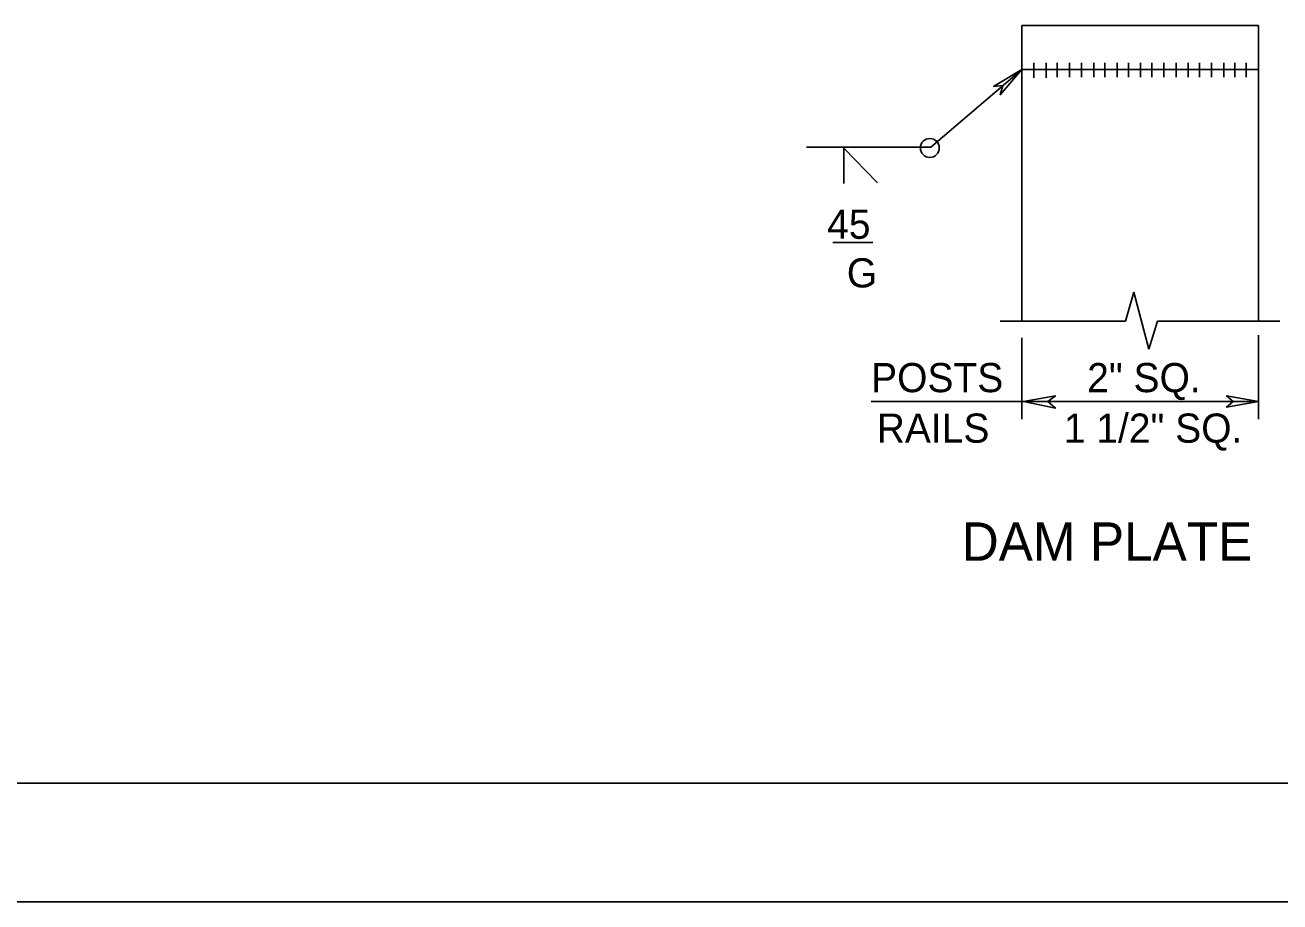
# Model space of a CAD drawing. Extents: x 528.17 to 531.13, y 154.46 to 156.3.
# Drawn here: x 529.8758 to 530.316, y 154.4639 to 154.7715 of the extents above; entities that cross this region are included whole.
import ezdxf

# ---------------------------------------------------------------- set-up
doc = ezdxf.new("R2010")
doc.units = 0
for name, color, linetype in [('Level 1', 7, 'Continuous'), ('Level 2', 7, 'Continuous'), ('Level 41', 7, 'Continuous')]:
    doc.layers.add(name, color=color, linetype=linetype)

msp = doc.modelspace()

# ---------------------------------------------------------------- linework, layer by layer
at = {"layer": 'Level 1'}
for p, q in [((530.26181, 154.66765), (530.26476, 154.67782)), ((530.26476, 154.67782), (530.27001, 154.65781)), ((530.27001, 154.65781), (530.27297, 154.66765)), ((528.35958, 154.50558), (531.10958, 154.50558)), ((528.1729, 154.46391), (531.13123, 154.46391))]:
    msp.add_line(p, q, dxfattribs=at)
for points in [[(530.22539, 154.75591), (530.21555, 154.75), (530.21883, 154.75033), (530.21785, 154.74705)], [(530.22605, 154.63944), (530.2372, 154.63714), (530.23458, 154.63944), (530.2372, 154.6414)], [(530.3084, 154.63944), (530.29724, 154.6414), (530.29954, 154.63944), (530.29724, 154.63747)]]:
    msp.add_lwpolyline(points, close=True, dxfattribs=at)
at = {"layer": 'Level 2'}
for p, q in [((530.22539, 154.77133), (530.3084, 154.77133)), ((530.22539, 154.77133), (530.22539, 154.66765)), ((530.3084, 154.77133), (530.3084, 154.66765)), ((530.22539, 154.75591), (530.3084, 154.75591)), ((530.22966, 154.75295), (530.22966, 154.7582)), ((530.23392, 154.75295), (530.23392, 154.7582)), ((530.23786, 154.75328), (530.23786, 154.7582)), ((530.24213, 154.75328), (530.24213, 154.7582)), ((530.24639, 154.75328), (530.24639, 154.7582)), ((530.25066, 154.75328), (530.25066, 154.7582)), ((530.25459, 154.75328), (530.25459, 154.7582)), ((530.25886, 154.75328), (530.25886, 154.7582)), ((530.2628, 154.75328), (530.2628, 154.7582)), ((530.26706, 154.75328), (530.26706, 154.7582)), ((530.271, 154.75328), (530.271, 154.7582)), ((530.27526, 154.75328), (530.27526, 154.7582)), ((530.27953, 154.75328), (530.27953, 154.7582)), ((530.28379, 154.75328), (530.28379, 154.7582)), ((530.28773, 154.75328), (530.28773, 154.7582)), ((530.29199, 154.75328), (530.29199, 154.7582)), ((530.29626, 154.75328), (530.29626, 154.7582)), ((530.3002, 154.75328), (530.3002, 154.7582)), ((530.30413, 154.75328), (530.30413, 154.7582)), ((530.16306, 154.72835), (530.17487, 154.71621)), ((530.16306, 154.72835), (530.16306, 154.71588)), ((530.15912, 154.69521), (530.17323, 154.69521)), ((530.21785, 154.66765), (530.26181, 154.66765)), ((530.27297, 154.66765), (530.31594, 154.66765)), ((530.3084, 154.66273), (530.3084, 154.6332)), ((530.22539, 154.66175), (530.22539, 154.6332)), ((530.17257, 154.63944), (530.22605, 154.63944)), ((530.22605, 154.63944), (530.3084, 154.63944))]:
    msp.add_line(p, q, dxfattribs=at)
msp.add_lwpolyline([(530.22539, 154.75591), (530.19357, 154.72867), (530.14993, 154.72867)], dxfattribs=at)
msp.add_circle((530.19317, 154.72839), 0.00332, dxfattribs=at)
at = {"layer": 'Level 41'}
msp.add_lwpolyline([(528.1729, 156.29724), (531.13123, 156.29724), (531.13123, 154.46391), (528.1729, 154.46391)], close=True, dxfattribs=at)

# ---------------------------------------------------------------- texts
at = {"layer": 'Level 2'}
for s, height, p in [('45', 0.010228, (530.15715, 154.69652)), ('G', 0.01023, (530.16404, 154.67946)), ('POSTS', 0.010228, (530.17257, 154.64272)), ('2" SQ.', 0.010228, (530.24836, 154.64272)), ('RAILS', 0.010228, (530.17454, 154.625)), ('1 1/2" SQ.', 0.010228, (530.24016, 154.625)), ('DAM PLATE', 0.013451, (530.20434, 154.58359))]:
    msp.add_text(s, height=height, dxfattribs=at).set_placement(p)

doc.saveas('drawing.dxf')
